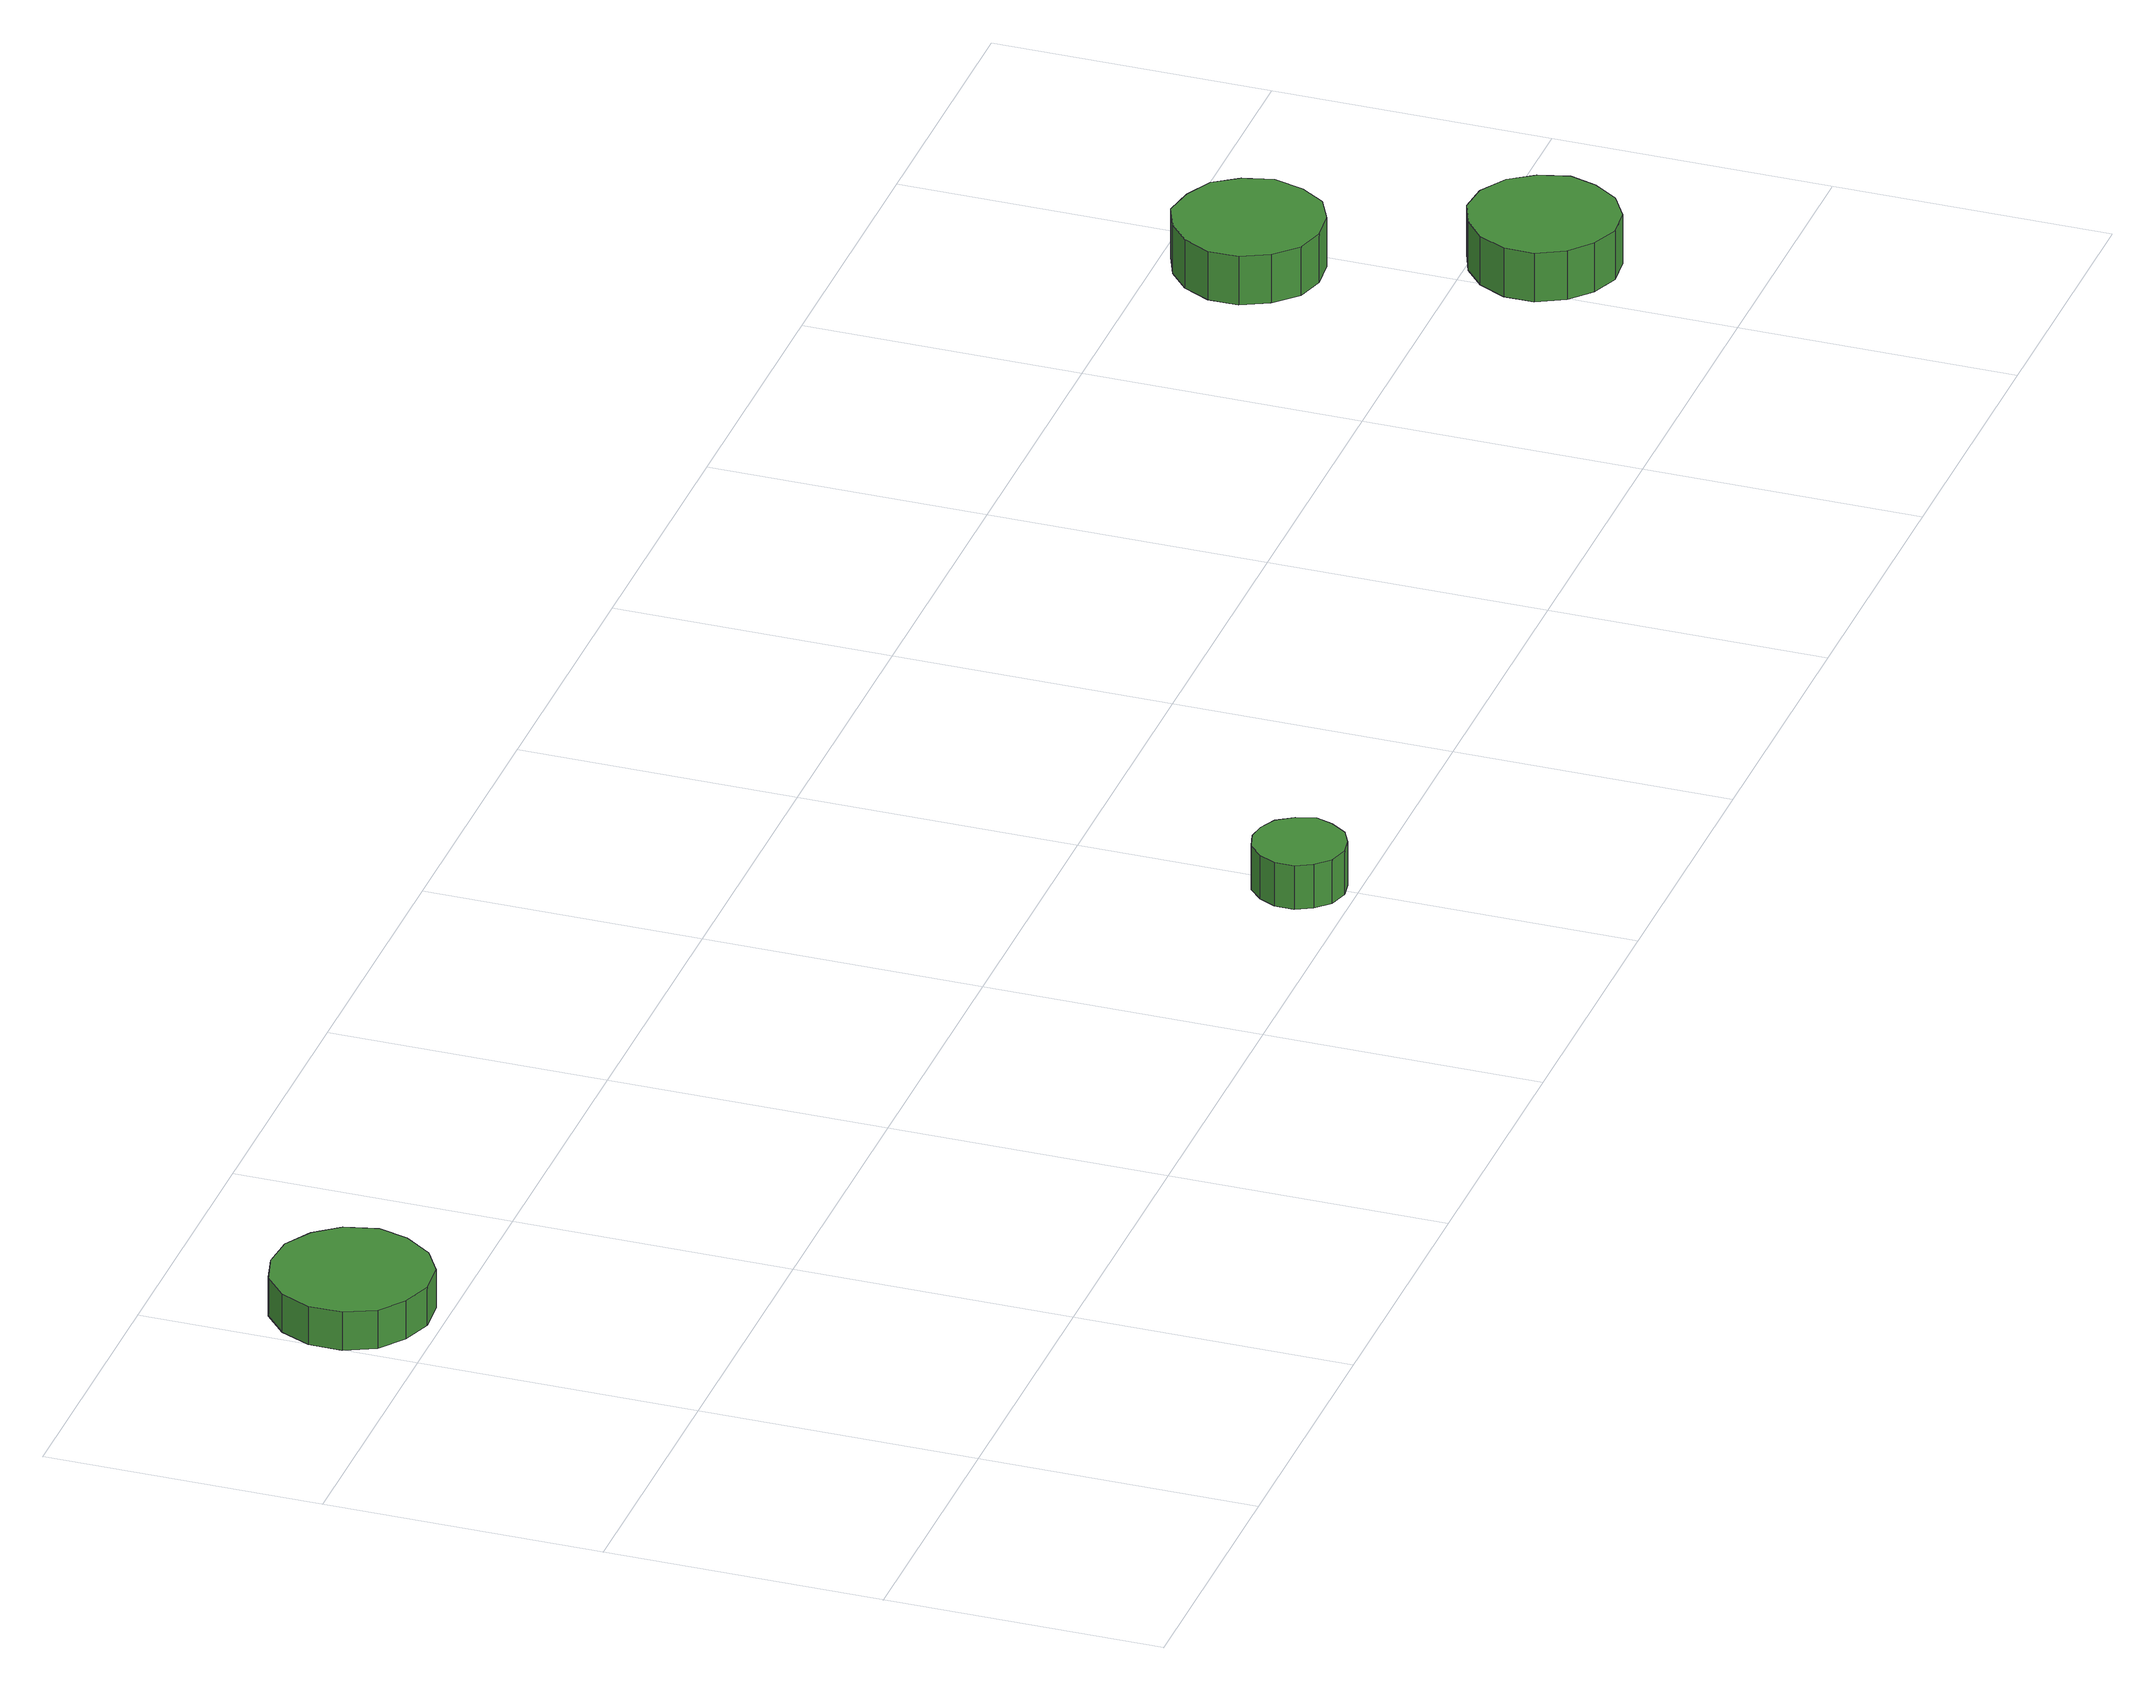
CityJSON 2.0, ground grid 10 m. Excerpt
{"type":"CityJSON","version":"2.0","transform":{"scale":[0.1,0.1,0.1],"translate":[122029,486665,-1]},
"CityObjects":{
"tree1":{"type":"SolitaryVegetationObject","attributes":{"function":"something"},"geometry":[{"type":"MultiSurface","lod":"1","boundaries":[[[0,1,2,3,4,5,6,7,8,9,10,11,12,13,14]],[[15,16,17,18,19,20,21,22,23,24,25,26,27,28,29]],[[0,29,28,1]],[[1,28,27,2]],[[2,27,26,3]],[[3,26,25,4]],[[4,25,24,5]],[[5,24,23,6]],[[6,23,22,7]],[[7,22,21,8]],[[8,21,20,9]],[[9,20,19,10]],[[10,19,18,11]],[[11,18,17,12]],[[12,17,16,13]],[[13,16,15,14]],[[14,15,29,0]]]}]},
"tree2":{"type":"SolitaryVegetationObject","attributes":{"function":"something"}},
"tree3":{"type":"SolitaryVegetationObject","attributes":{"function":"something"}},
"tree4":{"type":"SolitaryVegetationObject","attributes":{"function":"something"}},
"tree5":{"type":"SolitaryVegetationObject","attributes":{"function":"something"},"geometry":[{"type":"MultiSurface","lod":"1","boundaries":[[[30,31,32,33,34,35,36,37,38,39,40,41,42,43,44]],[[45,46,47,48,49,50,51,52,53,54,55,56,57,58,59]],[[30,59,58,31]],[[31,58,57,32]],[[32,57,56,33]],[[33,56,55,34]],[[34,55,54,35]],[[35,54,53,36]],[[36,53,52,37]],[[37,52,51,38]],[[38,51,50,39]],[[39,50,49,40]],[[40,49,48,41]],[[41,48,47,42]],[[42,47,46,43]],[[43,46,45,44]],[[44,45,59,30]]]}]},
"tree6":{"type":"SolitaryVegetationObject","attributes":{"function":"something"}},
"tree7":{"type":"SolitaryVegetationObject","attributes":{"function":"something"}},
"tree8":{"type":"SolitaryVegetationObject","attributes":{"function":"something"},"geometry":[{"type":"MultiSurface","lod":"1","boundaries":[[[60,61,62,63,64,65,66,67,68,69,70,71,72,73,74]],[[75,76,77,78,79,80,81,82,83,84,85,86,87,88,89]],[[60,89,88,61]],[[61,88,87,62]],[[62,87,86,63]],[[63,86,85,64]],[[64,85,84,65]],[[65,84,83,66]],[[66,83,82,67]],[[67,82,81,68]],[[68,81,80,69]],[[69,80,79,70]],[[70,79,78,71]],[[71,78,77,72]],[[72,77,76,73]],[[73,76,75,74]],[[74,75,89,60]]]}]},
"tree9":{"type":"SolitaryVegetationObject","attributes":{"function":"something"},"geometry":[{"type":"MultiSurface","lod":"1","boundaries":[[[90,91,92,93,94,95,96,97,98,99,100,101,102,103,104]],[[105,106,107,108,109,110,111,112,113,114,115,116,117,118,119]],[[90,119,118,91]],[[91,118,117,92]],[[92,117,116,93]],[[93,116,115,94]],[[94,115,114,95]],[[95,114,113,96]],[[96,113,112,97]],[[97,112,111,98]],[[98,111,110,99]],[[99,110,109,100]],[[100,109,108,101]],[[101,108,107,102]],[[102,107,106,103]],[[103,106,105,104]],[[104,105,119,90]]]}]}
},
"vertices":[
[57,233,22],[54,245,22],[47,254,22],[37,260,22],[25,261,22],[14,258,22],[5,250,22],[0,239,22],[0,227,22],[5,216,22],[14,209,22],[25,205,22],[37,206,22],[47,212,22],[54,222,22],[54,222,7],[47,212,7],[37,206,7],[25,205,7],[14,209,7],[5,216,7],[0,227,7],[0,239,7],[5,250,7],[14,258,7],[25,261,7],[37,260,7],[47,254,7],[54,245,7],[57,233,7],
[416,20,24],[414,27,24],[410,33,24],[404,36,24],[398,37,24],[391,35,24],[386,30,24],[383,24,24],[383,17,24],[386,11,24],[391,6,24],[398,4,24],[404,5,24],[410,8,24],[414,14,24],[414,14,7],[410,8,7],[404,5,7],[398,4,7],[391,6,7],[386,11,7],[383,17,7],[383,24,7],[386,30,7],[391,35,7],[398,37,7],[404,36,7],[410,33,7],[414,27,7],[416,20,7],
[812,169,27],[809,180,27],[803,189,27],[793,194,27],[782,196,27],[772,192,27],[764,185,27],[759,175,27],[759,164,27],[764,154,27],[772,146,27],[782,143,27],[793,144,27],[803,149,27],[809,158,27],[809,158,8],[803,149,8],[793,144,8],[782,143,8],[772,146,8],[764,154,8],[759,164,8],[759,175,8],[764,185,8],[772,192,8],[782,196,8],[793,194,8],[803,189,8],[809,180,8],[812,169,8],
[846,75,27],[843,86,27],[837,95,27],[827,101,27],[816,102,27],[806,98,27],[798,91,27],[793,81,27],[793,70,27],[798,60,27],[806,53,27],[816,49,27],[827,50,27],[837,56,27],[843,65,27],[843,65,8],[837,56,8],[827,50,8],[816,49,8],[806,53,8],[798,60,8],[793,70,8],[793,81,8],[798,91,8],[806,98,8],[816,102,8],[827,101,8],[837,95,8],[843,86,8],[846,75,8]
]}
